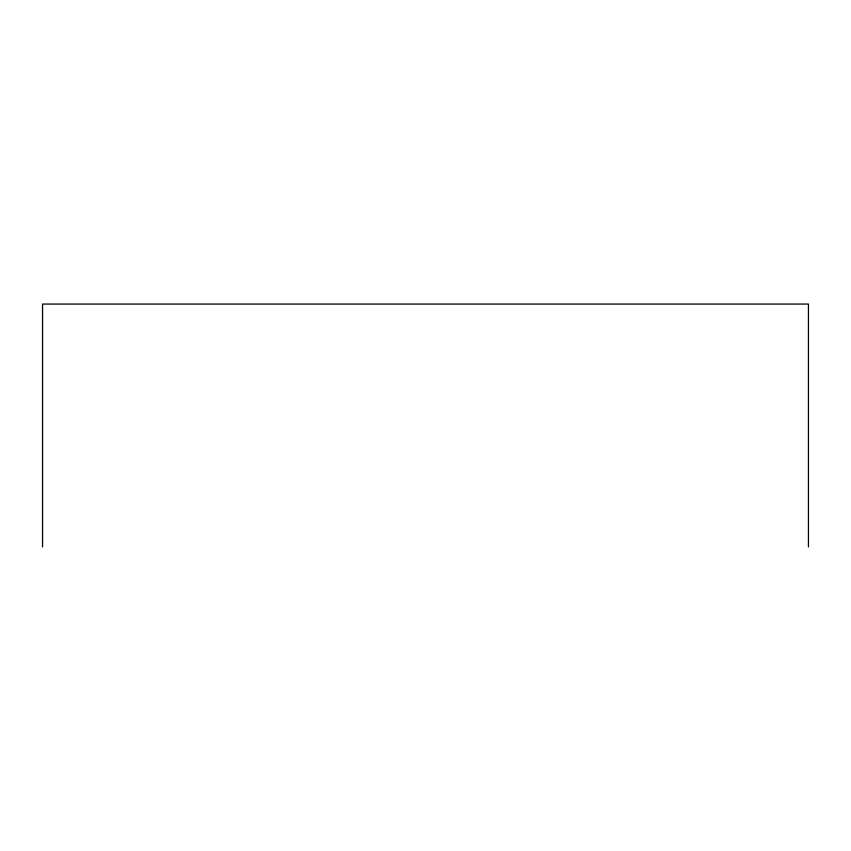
<?xml version="1.0" encoding="UTF-8"?>
<svg xmlns="http://www.w3.org/2000/svg" width="851" height="851" viewBox="0 0 851 851"><rect width="100%" height="100%" fill="white"/><g stroke="black" fill="none" stroke-linecap="round" stroke-linejoin="round"><path stroke-width="1.28" d="M808.45 546.938L808.45 304.062L42.55 304.062L42.55 546.938"/></g></svg>
